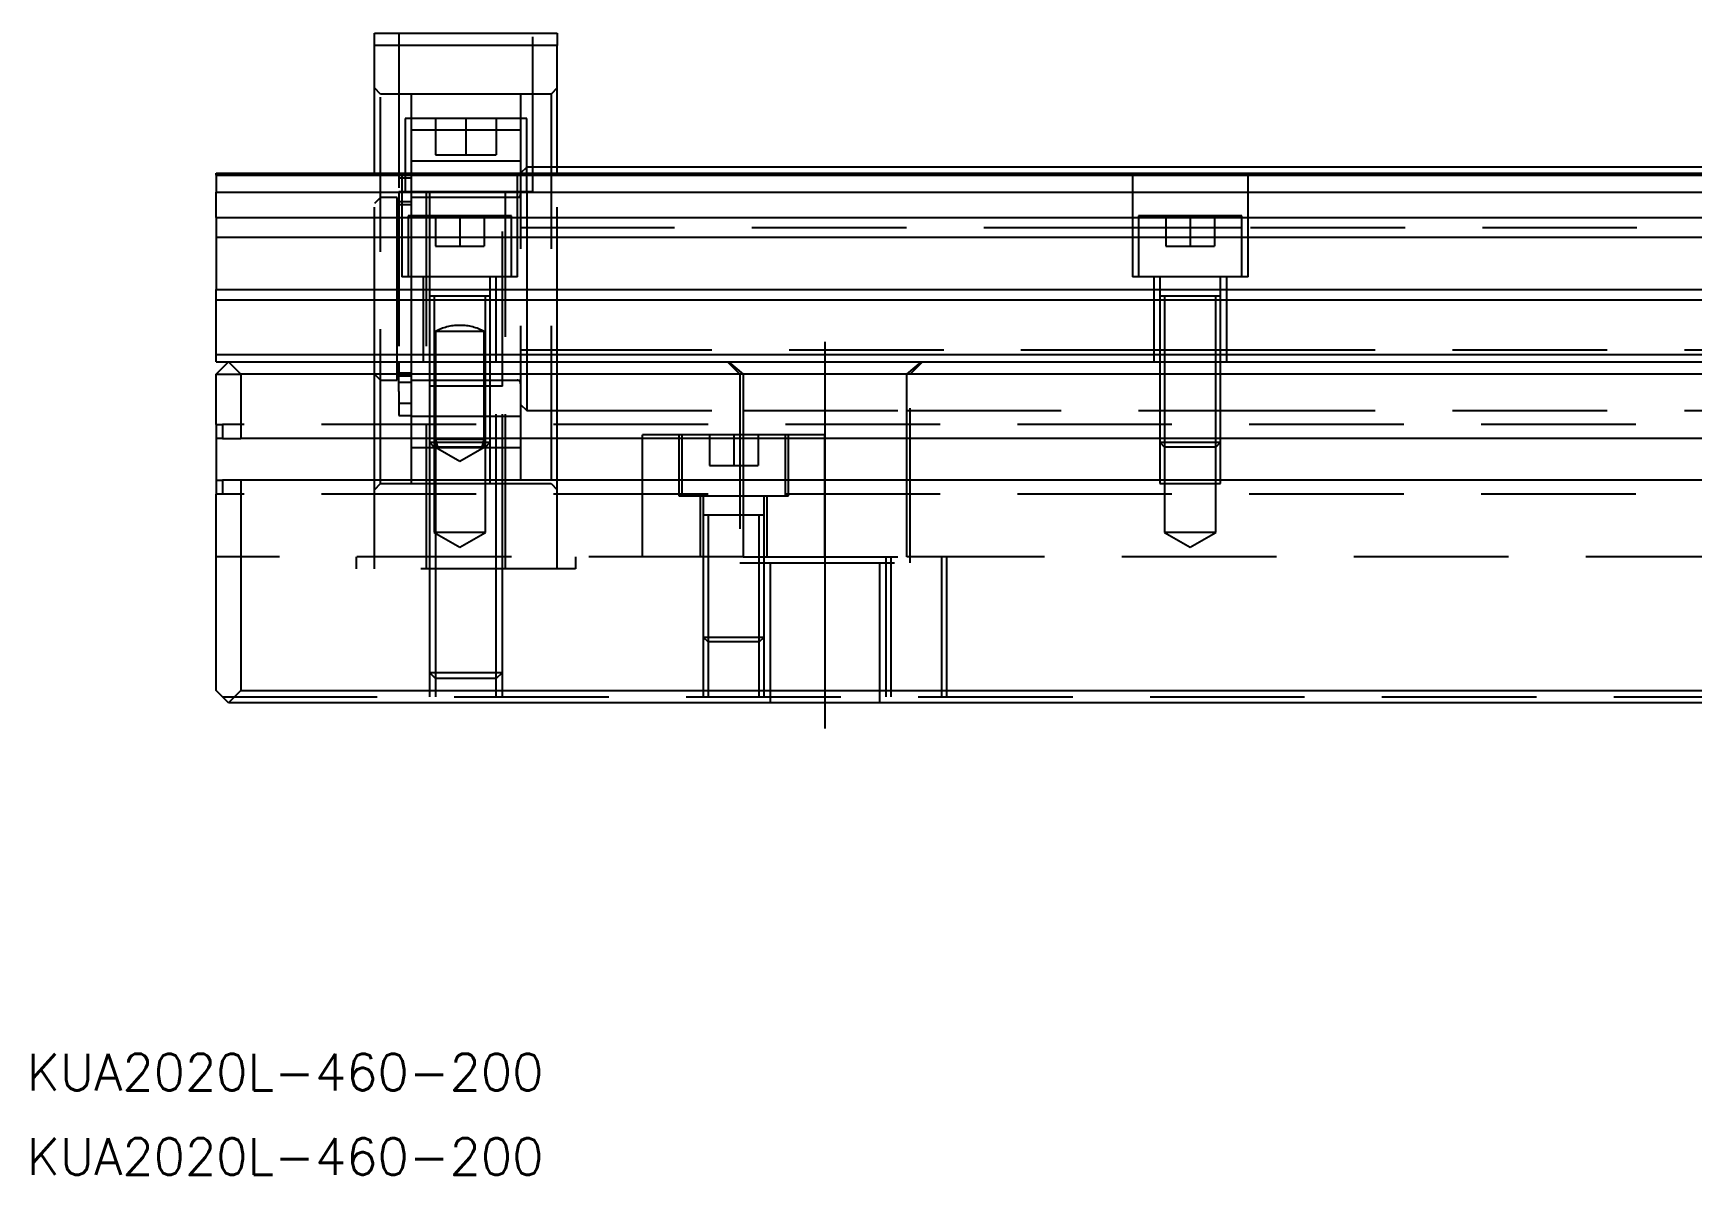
# Model space of a CAD drawing. Extents: x -15 to 809, y -352 to 120.
# Drawn here: x -15 to 121.2, y -351.7 to -258 of the extents above; entities that cross this region are included whole.
import ezdxf

# ---------------------------------------------------------------- set-up
doc = ezdxf.new("R2010")
doc.units = 0
doc.linetypes.add('CENTER', pattern=[50.8, 31.75, -6.35, 6.35, -6.35])
doc.linetypes.add('DASHED', pattern=[19.05, 12.7, -6.35])
doc.layers.get('0').update_dxf_attribs({"linetype": 'CONTINUOUS'})
doc.layers.add('CENTER', color=1, linetype='CENTER')
doc.styles.get("Standard").update_dxf_attribs({"font": 'txt.shx', "height": 3, "bigfont": 'bigfont.shx'})

# ---------------------------------------------------------------- blocks, each defined once
blk = doc.blocks.new('*U2')
at = {"color": 7, "linetype": 'CONTINUOUS'}
blk.add_text('KUA2020L-460-200', height=3, dxfattribs=at).set_placement((-15.56, -344.81))
blk = doc.blocks.new('*U3')
at = {"color": 7, "linetype": 'CONTINUOUS'}
blk.add_text('KUA2020L-460-200', height=3, dxfattribs=at).set_placement((-15.56, -351.75))

msp = doc.modelspace()

# ---------------------------------------------------------------- linework, layer by layer
at = {"color": 7, "linetype": 'CONTINUOUS'}
for p, q in [((13, -257.98), (28, -257.98)), ((13, -258.98), (13, -257.98)), ((28, -257.98), (28, -258.98)), ((28, -258.98), (13, -258.98)), ((13, -269.48), (13, -258.98)), ((28, -269.48), (28, -258.98)), ((0, -269.64), (0, -269.48)), ((0, -269.48), (136.5, -269.48)), ((0, -269.64), (136.5, -269.64)), ((0, -269.64), (0, -271.04)), ((136.5, -268.98), (28, -268.98)), ((0, -271.04), (136.5, -271.04)), ((0, -273.12), (0, -271.04)), ((0, -273.12), (0, -274.74)), ((0, -273.12), (136.5, -273.12)), ((0, -274.74), (0, -279.03)), ((0, -274.74), (136.5, -274.74)), ((0, -279.88), (0, -279.03)), ((0, -279.03), (136.5, -279.03)), ((0, -284.38), (0, -279.88)), ((0, -279.88), (460, -279.88)), ((22.5, -279.58), (17.5, -279.58)), ((82.5, -279.58), (77.5, -279.58)), ((0, -284.98), (0, -284.38)), ((0, -284.38), (460, -284.38)), ((0, -285.98), (1, -284.98)), ((0, -284.98), (1, -284.98)), ((0, -290.13), (0, -285.98)), ((1, -284.98), (459, -284.98)), ((1, -284.98), (2, -285.98)), ((458, -285.98), (2, -285.98)), ((2, -285.98), (2, -291.28)), ((23.5, -286.98), (17.5, -286.98)), ((0, -290.13), (0, -291.28)), ((0, -290.13), (0.5, -290.13)), ((0.5, -290.13), (0.5, -291.28)), ((0, -291.28), (0, -294.68)), ((0.5, -291.28), (0, -291.28)), ((0.5, -291.28), (2, -291.28)), ((458, -291.28), (2, -291.28)), ((0, -294.68), (0, -295.83)), ((0, -294.68), (0.5, -294.68)), ((2, -294.68), (0.5, -294.68)), ((0.5, -294.68), (0.5, -295.83)), ((458, -294.68), (2, -294.68)), ((2, -294.68), (2, -311.98)), ((0.5, -295.83), (0, -295.83)), ((0, -311.98), (0, -295.83)), ((43.29, -297.58), (40, -297.58)), ((45, -297.58), (40, -297.58)), ((45, -297.58), (43.29, -297.58)), ((1, -312.98), (0, -311.98)), ((2, -311.98), (1, -312.98)), ((2, -311.98), (458, -311.98)), ((459, -312.98), (1, -312.98))]:
    msp.add_line(p, q, dxfattribs=at)
at = {"color": 3, "linetype": 'DASHED'}
for p, q in [((15, -257.98), (15, -270.98)), ((26, -270.98), (26, -257.98)), ((13.5, -262.98), (13, -262.48)), ((28, -262.48), (27.5, -262.98)), ((16, -262.98), (13.5, -262.98)), ((13.5, -294.98), (13.5, -262.98)), ((25, -262.98), (16, -262.98)), ((16, -262.98), (16, -264.98)), ((27.5, -262.98), (25, -262.98)), ((25, -262.98), (25, -294.98)), ((27.5, -262.98), (27.5, -294.98)), ((15.5, -264.98), (15.5, -269.48)), ((25.5, -264.98), (15.5, -264.98)), ((16, -264.98), (16, -269.48)), ((18, -264.98), (18, -267.98)), ((20.5, -264.98), (20.5, -267.98)), ((23, -264.98), (23, -267.98)), ((25.5, -269.48), (25.5, -264.98)), ((25, -265.95), (16, -265.95)), ((18, -267.98), (20.5, -267.98)), ((20.5, -267.98), (23, -267.98)), ((13, -284.98), (13, -269.48)), ((15.25, -269.48), (15.25, -277.98)), ((15.5, -269.48), (15.5, -270.98)), ((25, -268.5), (16, -268.5)), ((16, -269.48), (16, -270.98)), ((24.75, -277.98), (24.75, -269.48)), ((25.5, -268.98), (25, -269.48)), ((28, -268.98), (25.5, -268.98)), ((25.5, -270.98), (25.5, -269.48)), ((28, -284.98), (28, -269.48)), ((75.25, -269.48), (75.25, -277.98)), ((84.75, -277.98), (84.75, -269.48)), ((15.5, -269.88), (15, -269.88)), ((15, -270.98), (26, -270.98)), ((15, -270.98), (15, -284.98)), ((16, -269.88), (15.5, -269.88)), ((16, -270.98), (16, -272.98)), ((17.25, -270.98), (17.25, -301.98)), ((17.5, -270.98), (17.5, -277.98)), ((23.5, -286.98), (23.5, -270.98)), ((23.75, -301.98), (23.75, -270.98)), ((25.5, -270.98), (25.5, -278.98)), ((13.5, -271.48), (13, -271.98)), ((14.85, -271.48), (13.5, -271.48)), ((14.85, -278.98), (14.85, -271.48)), ((15, -271.83), (14.85, -271.83)), ((16, -271.83), (15, -271.83)), ((16, -272.08), (15, -272.08)), ((24.7, -271.48), (16, -271.48)), ((25, -271.48), (24.7, -271.48)), ((15.75, -272.98), (15.75, -277.98)), ((24.25, -272.98), (15.75, -272.98)), ((16, -272.98), (16, -277.98)), ((18, -272.98), (18, -275.48)), ((20, -272.98), (20, -275.48)), ((22, -272.98), (22, -275.48)), ((24.25, -277.98), (24.25, -272.98)), ((75.75, -272.98), (75.75, -277.98)), ((84.25, -272.98), (75.75, -272.98)), ((78, -272.98), (78, -275.48)), ((80, -272.98), (80, -275.48)), ((82, -272.98), (82, -275.48)), ((84.25, -277.98), (84.25, -272.98)), ((28, -273.98), (25, -273.98)), ((75.75, -273.98), (28, -273.98)), ((84.25, -273.98), (75.75, -273.98)), ((135.75, -273.98), (84.25, -273.98)), ((18, -275.48), (20, -275.48)), ((20, -275.48), (22, -275.48)), ((78, -275.48), (80, -275.48)), ((80, -275.48), (82, -275.48)), ((14.85, -284.98), (14.85, -278.98)), ((24.75, -277.98), (15.25, -277.98)), ((16, -277.98), (16, -284.98)), ((17, -277.98), (17, -284.98)), ((17.5, -277.98), (17.5, -279.58)), ((22.5, -279.58), (22.5, -277.98)), ((23, -284.98), (23, -277.98)), ((25.5, -278.98), (25.5, -284.98)), ((84.75, -277.98), (75.25, -277.98)), ((77, -277.98), (77, -284.98)), ((77.5, -277.98), (77.5, -279.58)), ((82.5, -279.58), (82.5, -277.98)), ((83, -284.98), (83, -277.98)), ((17.5, -279.57), (17.5, -279.58)), ((22.5, -279.58), (17.5, -279.58)), ((17.5, -279.58), (17.5, -279.58)), ((17.5, -279.58), (17.5, -284.98)), ((17.9, -279.58), (17.9, -284.98)), ((22.1, -284.98), (22.1, -279.58)), ((22.5, -279.58), (22.5, -279.57)), ((22.5, -279.58), (22.5, -279.58)), ((22.5, -284.98), (22.5, -279.58)), ((77.5, -279.57), (77.5, -279.58)), ((82.5, -279.58), (77.5, -279.58)), ((77.5, -279.58), (77.5, -284.98)), ((77.5, -279.58), (77.5, -279.58)), ((77.9, -279.58), (77.9, -284.98)), ((82.1, -284.98), (82.1, -279.58)), ((82.5, -279.58), (82.5, -279.57)), ((82.5, -284.98), (82.5, -279.58)), ((82.5, -279.58), (82.5, -279.58)), ((20.06, -281.98), (19.94, -281.98)), ((18, -282.48), (18, -284.98)), ((22, -282.48), (18, -282.48)), ((22, -284.98), (22, -282.48)), ((25, -283.98), (28, -283.98)), ((28, -283.98), (77.5, -283.98)), ((77.5, -283.98), (77.9, -283.98)), ((77.9, -283.98), (82.1, -283.98)), ((82.1, -283.98), (82.5, -283.98)), ((82.5, -283.98), (137.5, -283.98)), ((0, -285.98), (2, -285.98)), ((13, -291.28), (13, -284.98)), ((13, -285.98), (13.5, -286.48)), ((14.85, -286.48), (14.85, -284.98)), ((15, -284.98), (15, -285.85)), ((15, -287.42), (15, -285.85)), ((15, -285.87), (16, -285.87)), ((15, -285.87), (16, -285.87)), ((16, -284.98), (16, -291.28)), ((17.5, -284.98), (17.5, -291.28)), ((17.5, -284.98), (17.5, -291.28)), ((17.9, -284.98), (17.9, -291.28)), ((18, -284.98), (18, -291.28)), ((22, -291.28), (22, -284.98)), ((22.1, -291.28), (22.1, -284.98)), ((22.5, -291.28), (22.5, -284.98)), ((22.5, -291.28), (22.5, -284.98)), ((25.5, -284.98), (25.5, -288.98)), ((28, -291.28), (28, -284.98)), ((42, -284.98), (43, -285.98)), ((42.06, -284.98), (43.29, -285.98)), ((43, -285.98), (43, -301.48)), ((43.29, -285.98), (43.29, -291.28)), ((56.71, -285.98), (57.94, -284.98)), ((56.71, -291.28), (56.71, -285.98)), ((57, -285.98), (58, -284.98)), ((57, -301.48), (57, -285.98)), ((77.5, -284.98), (77.5, -291.28)), ((77.5, -284.98), (77.5, -291.28)), ((77.9, -284.98), (77.9, -291.28)), ((82.1, -291.28), (82.1, -284.98)), ((82.5, -291.28), (82.5, -284.98)), ((82.5, -291.28), (82.5, -284.98)), ((13.5, -286.48), (14.85, -286.48)), ((14.85, -286.13), (15, -286.13)), ((15, -286.13), (16, -286.13)), ((16, -286.66), (15, -286.66)), ((15, -287.42), (15, -289.17)), ((16, -286.48), (24.7, -286.48)), ((23.5, -286.98), (17.5, -286.98)), ((23, -301.98), (23, -286.98)), ((23.5, -301.98), (23.5, -286.97)), ((24.7, -286.48), (25, -286.48)), ((15, -288.36), (16, -288.36)), ((25, -288.48), (25.5, -288.98)), ((459.5, -290.13), (0.5, -290.13)), ((15, -289.17), (15, -289.37)), ((15, -289.37), (16, -289.37)), ((16, -289.45), (25, -289.45)), ((25.5, -288.98), (28, -288.98)), ((28, -288.98), (43.29, -288.98)), ((43.29, -288.98), (56.71, -288.98)), ((56.71, -288.98), (77.5, -288.98)), ((77.5, -288.98), (77.9, -288.98)), ((77.9, -288.98), (82.1, -288.98)), ((82.1, -288.98), (82.5, -288.98)), ((82.5, -288.98), (137.5, -288.98)), ((13, -294.68), (13, -291.28)), ((16, -291.28), (16, -294.68)), ((17.5, -291.28), (17.5, -291.58)), ((17.5, -291.28), (17.5, -291.58)), ((17.9, -291.28), (17.9, -291.98)), ((18, -291.28), (18, -291.35)), ((18, -291.35), (18, -291.98)), ((18, -291.35), (18.17, -291.98)), ((22, -291.35), (18, -291.35)), ((21.83, -291.98), (22, -291.35)), ((22, -291.35), (22, -291.28)), ((22, -291.98), (22, -291.35)), ((22.1, -291.98), (22.1, -291.28)), ((22.5, -291.58), (22.5, -291.28)), ((22.5, -291.58), (22.5, -291.28)), ((28, -294.68), (28, -291.28)), ((43.29, -290.98), (35, -290.98)), ((35, -291.28), (35, -290.98)), ((35, -294.68), (35, -291.28)), ((38, -290.98), (38, -295.98)), ((38.25, -290.98), (38.25, -291.28)), ((38.25, -291.28), (38.25, -294.68)), ((40.5, -290.98), (40.5, -293.48)), ((42.5, -290.98), (42.5, -293.48)), ((50, -290.98), (43.29, -290.98)), ((43.29, -291.28), (43.29, -294.68)), ((44.5, -290.98), (44.5, -293.48)), ((46.75, -291.28), (46.75, -290.98)), ((46.75, -294.68), (46.75, -291.28)), ((47, -295.98), (47, -290.98)), ((50, -291.28), (50, -290.98)), ((50, -294.68), (50, -291.28)), ((56.71, -294.68), (56.71, -291.28)), ((77.5, -291.28), (77.5, -291.58)), ((77.5, -291.28), (77.5, -291.58)), ((77.9, -291.28), (77.9, -291.98)), ((82.1, -291.98), (82.1, -291.28)), ((82.5, -291.58), (82.5, -291.28)), ((82.5, -291.58), (82.5, -291.28)), ((16, -292), (25, -292)), ((17.5, -291.58), (17.9, -291.98)), ((17.5, -291.58), (17.5, -294.68)), ((17.5, -291.58), (22.5, -291.58)), ((17.9, -291.98), (17.9, -294.98)), ((22.1, -291.98), (17.9, -291.98)), ((18, -291.98), (20, -293.13)), ((18, -291.98), (18, -301.98)), ((20, -293.13), (22, -291.98)), ((22.1, -291.98), (22.5, -291.58)), ((22.1, -294.98), (22.1, -291.98)), ((22.5, -294.68), (22.5, -291.58)), ((77.5, -291.58), (77.9, -291.98)), ((77.5, -291.58), (77.5, -294.68)), ((77.5, -291.58), (82.5, -291.58)), ((77.9, -291.98), (77.9, -294.98)), ((82.1, -291.98), (77.9, -291.98)), ((82.1, -291.98), (82.5, -291.58)), ((82.1, -294.98), (82.1, -291.98)), ((82.5, -294.68), (82.5, -291.58)), ((40.5, -293.48), (42.5, -293.48)), ((42.5, -293.48), (44.5, -293.48)), ((13, -301.98), (13, -294.68)), ((13, -295.48), (13.5, -294.98)), ((13.5, -294.98), (16, -294.98)), ((16, -294.68), (16, -294.98)), ((16, -294.98), (17.5, -294.98)), ((17.5, -294.68), (17.5, -294.98)), ((17.5, -294.98), (17.5, -301.98)), ((17.5, -294.98), (22.5, -294.98)), ((17.9, -294.98), (17.9, -298.98)), ((22.1, -298.98), (22.1, -294.98)), ((22.5, -294.98), (22.5, -294.68)), ((22.5, -294.98), (25, -294.98)), ((25, -294.98), (27.5, -294.98)), ((27.5, -294.98), (28, -295.48)), ((28, -301.98), (28, -294.68)), ((35, -300.98), (35, -294.68)), ((38.25, -294.68), (38.25, -295.98)), ((43.29, -294.68), (43.29, -300.98)), ((46.75, -295.98), (46.75, -294.68)), ((50, -300.98), (50, -294.68)), ((56.71, -300.98), (56.71, -294.68)), ((77.5, -294.68), (77.5, -294.98)), ((77.5, -294.98), (82.5, -294.98)), ((77.9, -294.98), (77.9, -298.98)), ((82.1, -298.98), (82.1, -294.98)), ((82.5, -294.98), (82.5, -294.68)), ((459.5, -295.83), (0.5, -295.83)), ((38, -295.98), (47, -295.98)), ((39.75, -295.98), (39.75, -300.98)), ((40, -295.98), (40, -297.58)), ((45, -297.58), (45, -295.98)), ((45.25, -300.98), (45.25, -295.98)), ((40, -297.57), (40, -297.58)), ((40, -297.58), (40, -297.58)), ((40, -297.58), (40, -300.98)), ((45, -297.58), (40, -297.58)), ((40.4, -297.58), (40.4, -300.98)), ((44.6, -300.98), (44.6, -297.58)), ((45, -297.58), (45, -297.57)), ((45, -297.58), (45, -297.58)), ((45, -300.98), (45, -297.58)), ((17.9, -298.98), (20, -300.19)), ((22.1, -298.98), (17.9, -298.98)), ((20, -300.19), (22.1, -298.98)), ((77.9, -298.98), (80, -300.19)), ((82.1, -298.98), (77.9, -298.98)), ((80, -300.19), (82.1, -298.98)), ((43.29, -300.98), (0, -300.98)), ((11.5, -300.98), (11.5, -301.98)), ((29.5, -300.98), (29.5, -301.98)), ((40, -300.98), (40, -307.58)), ((40, -300.98), (40, -307.58)), ((40.4, -300.98), (40.4, -307.98)), ((43.29, -300.98), (56.71, -300.98)), ((44.6, -307.98), (44.6, -300.98)), ((45, -307.58), (45, -300.98)), ((45, -307.58), (45, -300.98)), ((55, -300.98), (55, -312.48)), ((55.4, -300.98), (55.4, -312.48)), ((163.29, -300.98), (56.71, -300.98)), ((59.6, -312.48), (59.6, -300.98)), ((60, -312.48), (60, -300.98)), ((29.5, -301.98), (11.5, -301.98)), ((17.5, -301.98), (17.5, -310.48)), ((17.5, -301.98), (17.5, -310.48)), ((18, -301.98), (18, -310.98)), ((23, -310.98), (23, -301.98)), ((23.5, -310.48), (23.5, -301.98)), ((23.5, -310.48), (23.5, -301.98)), ((43, -301.48), (57, -301.48)), ((45.5, -301.48), (45.5, -312.98)), ((54.5, -312.98), (54.5, -301.48)), ((40, -307.58), (40.4, -307.98)), ((40, -307.58), (45, -307.58)), ((40, -307.58), (40, -312.48)), ((44.6, -307.98), (45, -307.58)), ((45, -312.48), (45, -307.58)), ((44.6, -307.98), (40.4, -307.98)), ((40.4, -307.98), (40.4, -312.48)), ((44.6, -312.48), (44.6, -307.98)), ((17.5, -310.48), (18, -310.98)), ((17.5, -310.48), (17.5, -312.48)), ((17.5, -310.48), (23.5, -310.48)), ((23, -310.98), (23.5, -310.48)), ((23.5, -312.48), (23.5, -310.48)), ((18, -310.98), (18, -312.48)), ((23, -310.98), (18, -310.98)), ((23, -312.48), (23, -310.98)), ((0.5, -312.48), (459.5, -312.48))]:
    msp.add_line(p, q, dxfattribs=at)
for centre, radius, start, end in [((24.7, -271.18), 0.3, 270, 360), ((19.94, -285.98), 4, 90, 118.9695), ((20.06, -285.98), 4, 61.0305, 90), ((24.7, -286.78), 0.3, 0, 90)]:
    msp.add_arc(centre, radius, start, end, dxfattribs=at)
at = {"layer": 'CENTER', "color": 1, "linetype": 'CENTER'}
msp.add_line((50, -283.33), (50, -316.13), dxfattribs=at)

# ---------------------------------------------------------------- block references
at = {"color": 7, "linetype": 'CONTINUOUS'}
for name in ['*U2', '*U3']:
    msp.add_blockref(name, (0, 0), dxfattribs=at)

doc.saveas('drawing.dxf')
